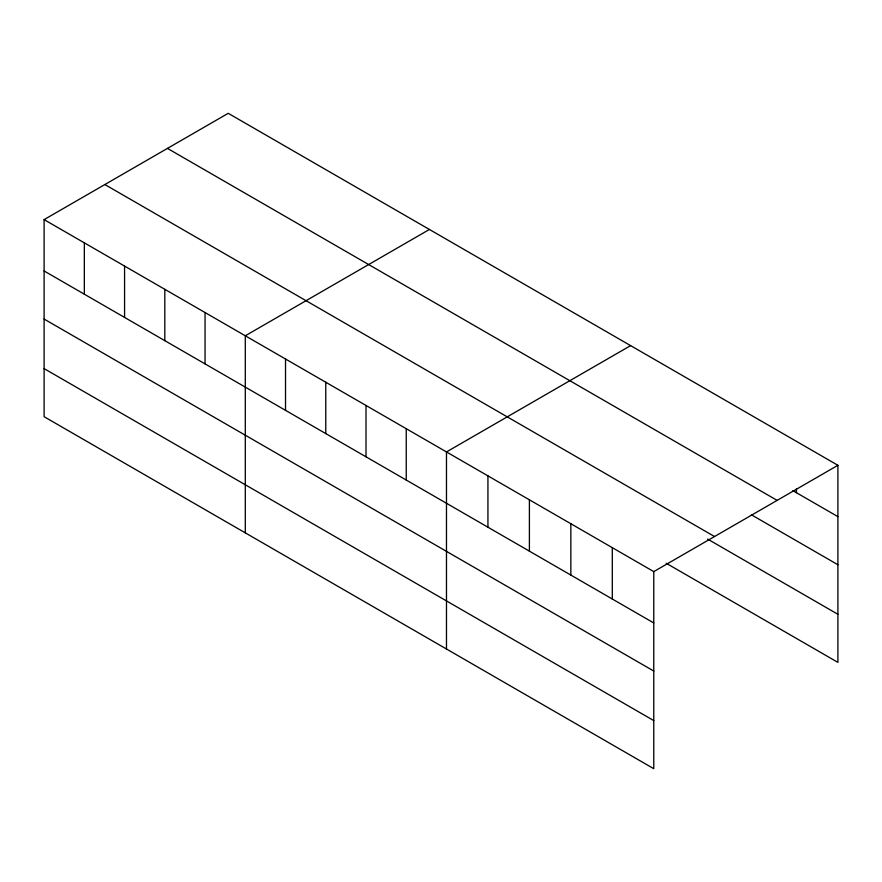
<?xml version="1.0" encoding="UTF-8"?>
<svg xmlns="http://www.w3.org/2000/svg" width="882" height="882" viewBox="0 0 882 882"><rect width="100%" height="100%" fill="white"/><g stroke="black" fill="none" stroke-linecap="round" stroke-linejoin="round"><path stroke-width="1.32" d="M44.1 219.618L653.771 571.613L653.771 768.685L44.1 416.701L44.1 219.618L228.229 113.315L837.9 465.299L837.9 662.382L666.153 563.223M429.424 229.463L245.295 335.777L245.295 532.86M630.608 345.623L446.479 451.937L446.479 649.009M653.771 571.613L837.9 465.299M792.885 490.657L837.9 516.643M167.47 148.397L777.141 500.381M751.431 514.812L837.9 564.734M104.859 184.536L714.53 536.532M707.607 539.067L837.9 614.291M44.1 270.961L653.771 622.957M44.1 319.052L653.771 671.048M44.1 368.61L653.771 720.594M796.446 488.661L796.446 492.707M612.306 547.678L612.306 599.021M570.852 523.743L570.852 575.086M529.398 499.807L529.398 551.151M487.933 475.872L487.933 527.216M406.238 428.696L406.238 480.051M366.008 405.466L366.008 456.81M325.767 382.237L325.767 433.58M285.525 359.007L285.525 410.351M205.054 312.548L205.054 363.891M164.813 289.318L164.813 340.661M124.571 266.077L124.571 317.432M84.341 242.848L84.341 294.191"/></g></svg>
